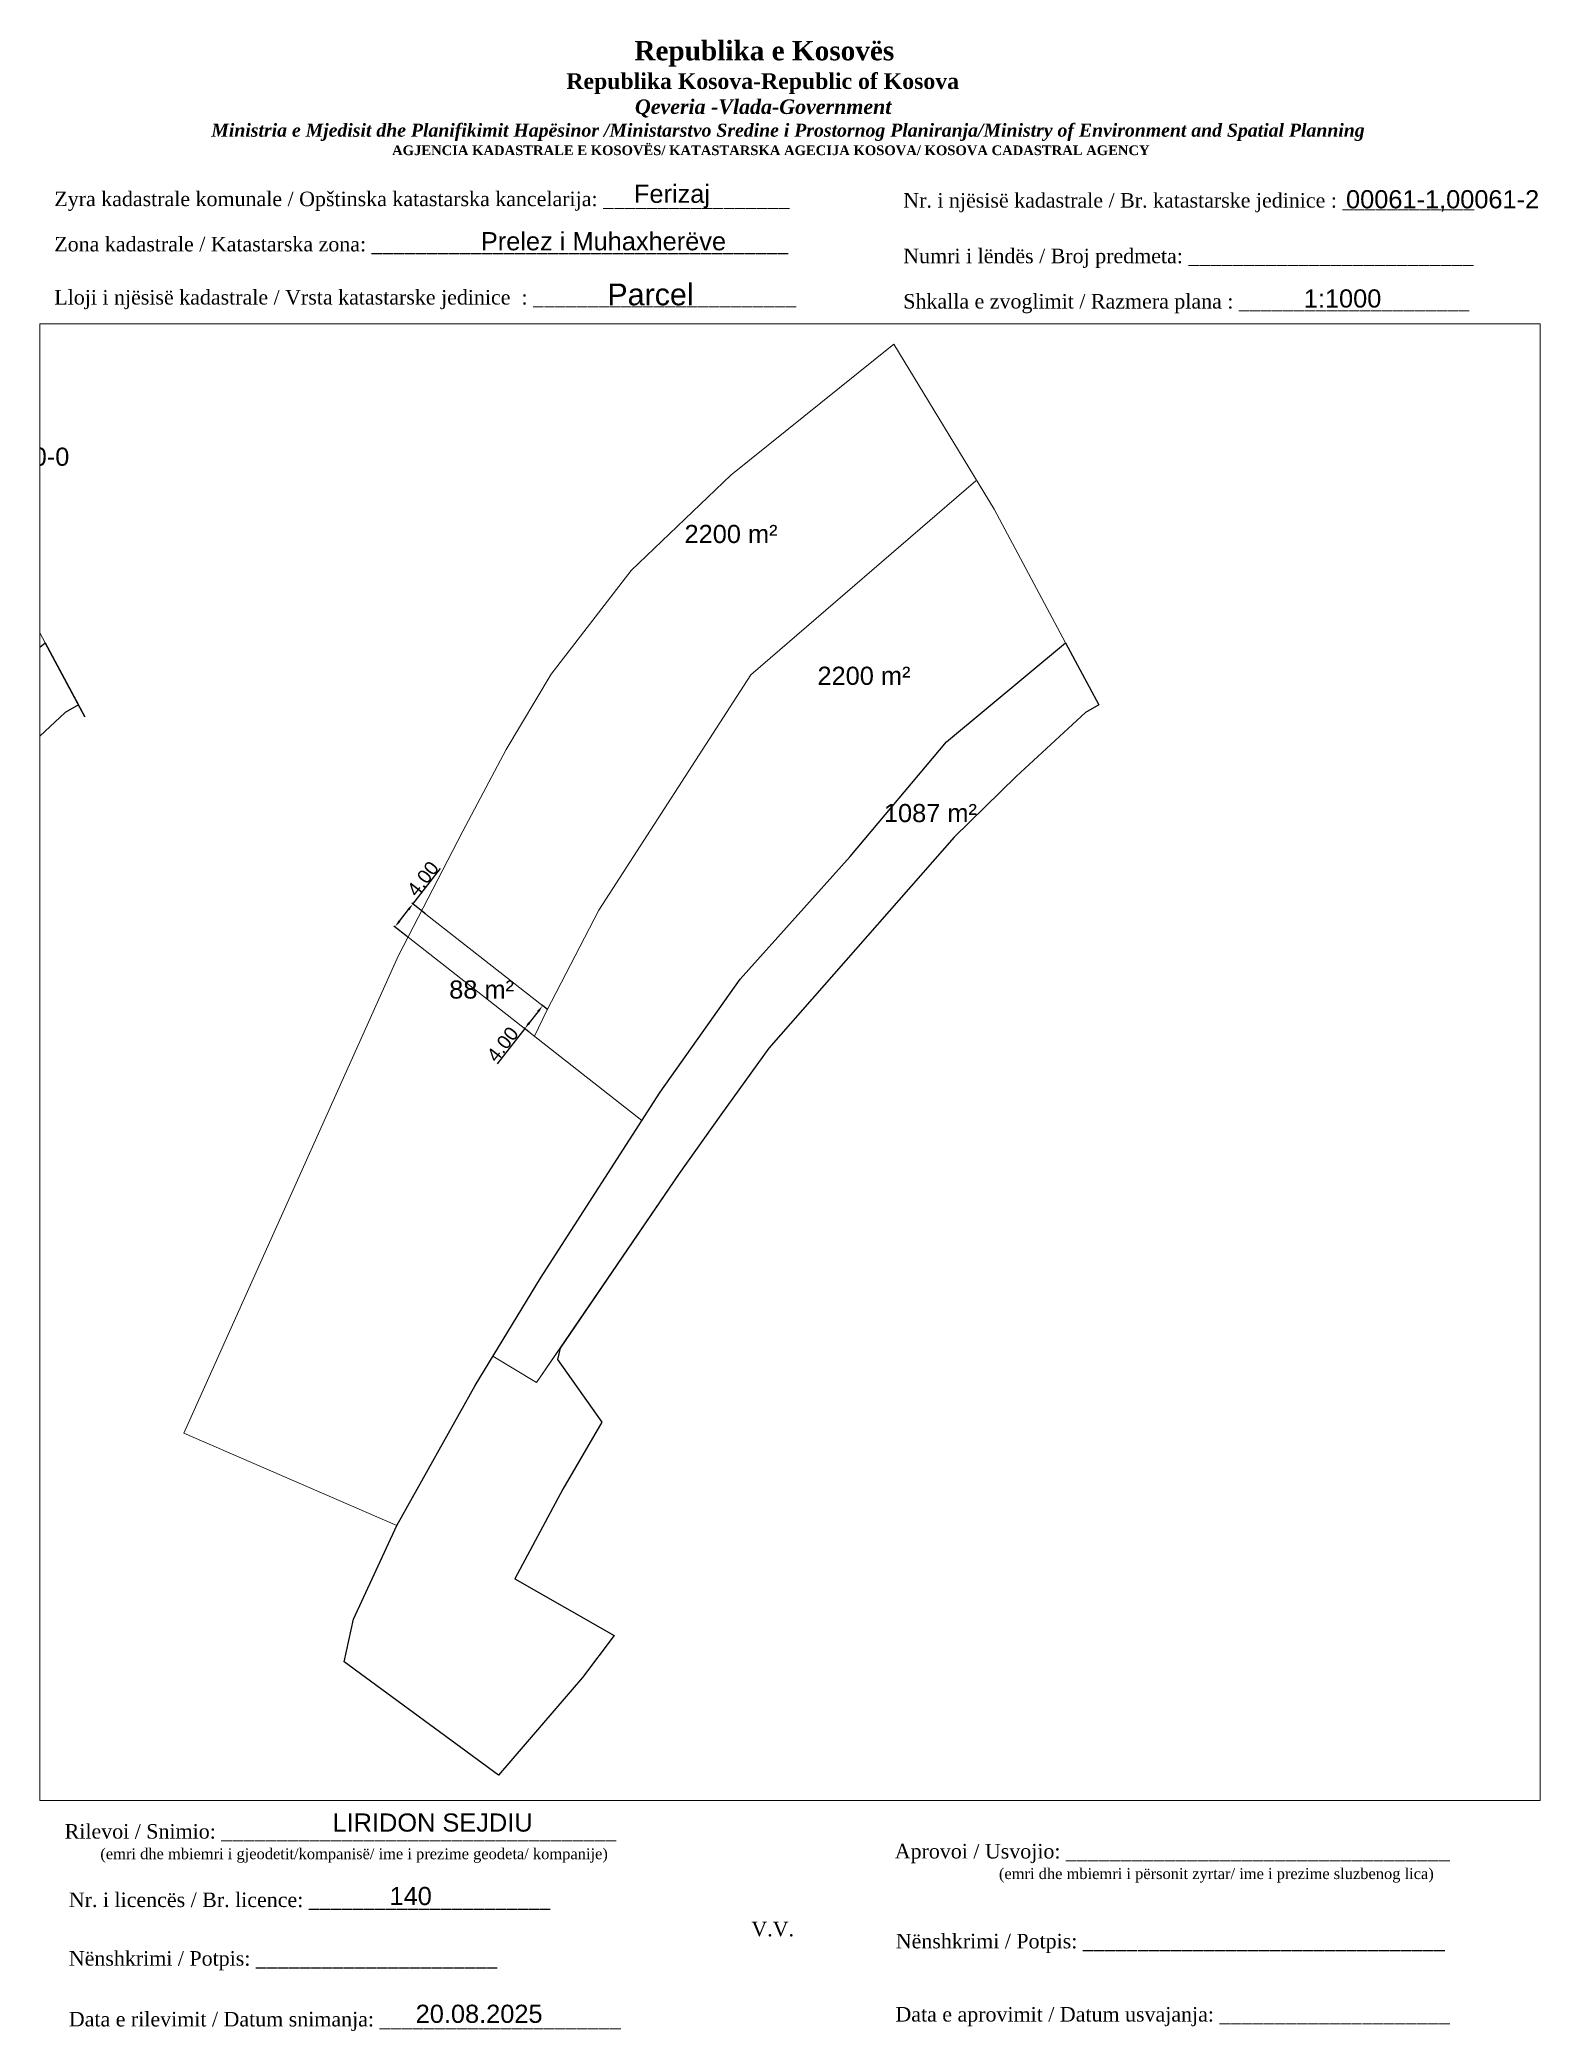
# Paper-space layout 'Manuali' of a CAD drawing. Header units: metres, sheet in millimetres. Extents: x 1 to 208, y 2 to 276.
# The model-space entities are those that its viewports show. They can reach past a viewport. Long polylines and large blocks are cut down to what shows.
import ezdxf

# ---------------------------------------------------------------- set-up
doc = ezdxf.new("R2010")
doc.units = ezdxf.units.M
doc.header["$PDMODE"] = 32
doc.header["$PDSIZE"] = 0.75
doc.layers.get('0').update_dxf_attribs({"lineweight": 0})
for name, color, linetype, lineweight in [('Korniza e jashtme', 7, 'Continuous', 0), ('Ndarjet', 1, 'Continuous', 0), ('Nr-Ri', 1, 'Continuous', 0), ('ParcReNet_12', 1, 'Continuous', 0)]:
    doc.layers.add(name, color=color, linetype=linetype, lineweight=lineweight)
doc.layers.add('Nr e parcelave fqinje', color=8, linetype='Continuous')
doc.layers.add('Parcelat fqinje1', color=8, linetype='Continuous')
doc.styles.get("Standard").update_dxf_attribs({"font": 'arial.ttf'})
doc.dimstyles.get("Standard").update_dxf_attribs({"dimtxt": 1.9, "dimasz": 1, "dimexe": 0.18, "dimexo": 0.0625, "dimgap": 0.09, "dimtad": 1, "dimzin": 0, "dimdsep": 46, "dimtxsty": 'Standard', "dimcen": 0, "dimadec": 0, "dimazin": 0, "dimtfac": 1, "dimtofl": 0, "dimtmove": 0, "dimatfit": 3, "dimfxl": 1, "dimtolj": 1, "dimtzin": 0, "dimarcsym": 0})

# ---------------------------------------------------------------- blocks, each defined once
blk = doc.blocks.new('*D37')
at = {"layer": 'Defpoints', "color": 0, "transparency": 16777216}
for p in [(7513953.45, 4699751.24), (7513955.25, 4699749.83), (7513952.78, 4699746.68)]:
    blk.add_point(p, dxfattribs=at)
at = {"layer": 'Ndarjet', "color": 0, "lineweight": -2, "transparency": 16777216}
for p, q in [((7513953.45, 4699751.24), (7513957.26, 4699756.11)), ((7513951.6, 4699748.88), (7513952.83, 4699750.46)), ((7513955.2, 4699749.87), (7513953.31, 4699751.35)), ((7513952.73, 4699746.72), (7513950.84, 4699748.2))]:
    blk.add_line(p, q, dxfattribs=at)
at = {"layer": 'Ndarjet', "color": 0, "transparency": 16777216}
for points in [[(7513952.7, 4699750.56), (7513952.96, 4699750.35), (7513953.45, 4699751.24)], [(7513951.47, 4699748.98), (7513951.73, 4699748.78), (7513950.98, 4699748.09)]]:
    blk.add_solid(points, dxfattribs=at)
at = {"layer": 'Ndarjet', "color": 0, "transparency": 16777216, "insert": (7513954.83, 4699754.72), "char_height": 1.9, "attachment_point": 5, "rotation": 51.9264}
blk.add_mtext('\\A1;4.00', dxfattribs=at)
blk = doc.blocks.new('*D38')
at = {"layer": 'Defpoints', "color": 0, "transparency": 16777216}
for p in [(7513971.98, 4699736.72), (7513968.86, 4699734.09), (7513969.52, 4699733.57)]:
    blk.add_point(p, dxfattribs=at)
at = {"layer": 'Ndarjet', "color": 0, "lineweight": -2, "transparency": 16777216}
for p, q in [((7513970.71, 4699736.45), (7513969.47, 4699734.88)), ((7513971.93, 4699736.76), (7513971.18, 4699737.35)), ((7513968.86, 4699734.09), (7513965.04, 4699729.22)), ((7513969.47, 4699733.61), (7513968.72, 4699734.2))]:
    blk.add_line(p, q, dxfattribs=at)
at = {"layer": 'Ndarjet', "color": 0, "transparency": 16777216}
for points in [[(7513970.58, 4699736.55), (7513970.84, 4699736.35), (7513971.32, 4699737.24)], [(7513969.34, 4699734.98), (7513969.61, 4699734.77), (7513968.86, 4699734.09)]]:
    blk.add_solid(points, dxfattribs=at)
at = {"layer": 'Ndarjet', "color": 0, "transparency": 16777216, "insert": (7513965.81, 4699731.92), "char_height": 1.9, "attachment_point": 5, "rotation": 51.9264}
blk.add_mtext('\\A1;4.00', dxfattribs=at)

msp = doc.modelspace()

# ---------------------------------------------------------------- linework, layer by layer
at = {"layer": 'Ndarjet', "flags": 128}
for points in [[(7513970.189, 4699733.043), (7513971.905, 4699736.575), (7513979.075, 4699750.402), (7514000.003, 4699782.814), (7514030.968, 4699809.529)], [(7513954.655, 4699750.297), (7513971.982, 4699736.724)], [(7513984.999, 4699721.445), (7513952.781, 4699746.684)], [(7513990.123, 4699714.12), (7513970.475, 4699685.33)], [(7513970.475, 4699685.33), (7513964.484, 4699688.975)]]:
    msp.add_lwpolyline(points, dxfattribs=at)
for points in [[(7513887.5, 4699760.46), (7513896.04, 4699768.79), (7513905.58, 4699777.6), (7513907.397, 4699778.648), (7513902.799, 4699787.2), (7513886.414, 4699773.578), (7513873.174, 4699757.789), (7513857.993, 4699740.91), (7513846.963, 4699725.311), (7513830.482, 4699699.693), (7513823.96, 4699688.975), (7513829.951, 4699685.33), (7513849.6, 4699714.12), (7513855.32, 4699722.22), (7513861.96, 4699731.38)], [(7514028.023, 4699760.46), (7514036.563, 4699768.79), (7514046.103, 4699777.6), (7514047.92, 4699778.648), (7514043.322, 4699787.2), (7514026.937, 4699773.578), (7514013.697, 4699757.789), (7513998.516, 4699740.91), (7513987.486, 4699725.311), (7513971.005, 4699699.693), (7513964.484, 4699688.975), (7513970.475, 4699685.33), (7513990.123, 4699714.12), (7513995.843, 4699722.22), (7514002.483, 4699731.38)], [(7513979.463, 4699679.86), (7513973.363, 4699688.53), (7513973.723, 4699690.09), (7513970.475, 4699685.33), (7513964.484, 4699688.975), (7513962.024, 4699684.934), (7513951.257, 4699665.643), (7513945.253, 4699652.725), (7513944.003, 4699646.885), (7513965.242, 4699631.253), (7513976.793, 4699644.734), (7513981.194, 4699650.494), (7513981.193, 4699650.5), (7513967.483, 4699658.3), (7513974.103, 4699670.65)]]:
    msp.add_lwpolyline(points, close=True, dxfattribs=at)
at = {"layer": 'Parcelat fqinje1', "flags": 128}
for points in [[(7513886.414, 4699773.578), (7513902.799, 4699787.2), (7513907.397, 4699778.648), (7513905.58, 4699777.6), (7513896.04, 4699768.79)], [(7514026.937, 4699773.578), (7514043.322, 4699787.2), (7514047.92, 4699778.648), (7514046.103, 4699777.6), (7514036.563, 4699768.79), (7514028.023, 4699760.46), (7514002.483, 4699731.38), (7513995.843, 4699722.22), (7513990.123, 4699714.12), (7513973.723, 4699690.09), (7513973.363, 4699688.53), (7513979.463, 4699679.86), (7513974.103, 4699670.65), (7513967.483, 4699658.3), (7513981.193, 4699650.5), (7513981.194, 4699650.494), (7513976.793, 4699644.734), (7513965.242, 4699631.253), (7513944.003, 4699646.885), (7513945.253, 4699652.725), (7513951.257, 4699665.643), (7513962.024, 4699684.934), (7513971.005, 4699699.693), (7513987.486, 4699725.311), (7513998.516, 4699740.91), (7514013.697, 4699757.789), (7514026.937, 4699773.578)]]:
    msp.add_lwpolyline(points, dxfattribs=at)
at = {"layer": 'Parcelat fqinje1', "linetype": 'Continuous'}
for points in [[(7513902.799, 4699787.2), (7513908.264, 4699777.037)], [(7513908.264, 4699777.037), (7513902.799, 4699787.2)]]:
    msp.add_lwpolyline(points, dxfattribs=at)
at = {"layer": 'ParcReNet_12', "color": 0, "flags": 128}
for points in [[(7513879.156, 4699828.357), (7513892.991, 4699805.605), (7513902.799, 4699787.2), (7513886.414, 4699773.578), (7513873.174, 4699757.789), (7513857.993, 4699740.91), (7513846.963, 4699725.311), (7513830.482, 4699699.693), (7513821.501, 4699684.934), (7513810.734, 4699665.643), (7513781.361, 4699678.356), (7513810.883, 4699744.033), (7513819.823, 4699761.272), (7513825.784, 4699772.531), (7513831.964, 4699782.911), (7513842.995, 4699797.16), (7513856.715, 4699810.309), (7513879.156, 4699828.357)], [(7514019.679, 4699828.357), (7514033.514, 4699805.605), (7514043.322, 4699787.2), (7514026.937, 4699773.578), (7514013.697, 4699757.789), (7513998.516, 4699740.91), (7513987.486, 4699725.311), (7513971.005, 4699699.693), (7513962.024, 4699684.934), (7513951.257, 4699665.643), (7513921.884, 4699678.356), (7513951.406, 4699744.033), (7513960.346, 4699761.272), (7513966.307, 4699772.531), (7513972.487, 4699782.911), (7513983.518, 4699797.16), (7513997.238, 4699810.309), (7514019.679, 4699828.357)]]:
    msp.add_lwpolyline(points, dxfattribs=at)

# ---------------------------------------------------------------- texts
at = {"layer": 'Nr e parcelave fqinje'}
msp.add_text('00520-0', height=2.5, dxfattribs=at).set_placement((7513893.319, 4699811.593))
at = {"layer": 'Nr-Ri'}
for s, p in [('2200 m²', (7513990.864, 4699800.951)), ('2200 m²', (7514009.175, 4699781.422)), ('1087 m²', (7514018.327, 4699762.515)), ('88 m²', (7513958.455, 4699738.212))]:
    msp.add_text(s, height=2.5, dxfattribs=at).set_placement(p)

# ---------------------------------------------------------------- dimensions: what is measured, and where the dimension line sits
at = {"layer": 'Ndarjet'}
for p1, p2, distance, picture, middle in [((7513952.781, 4699746.684), (7513955.248, 4699749.833), 2.287, '*D37', (7513954.828, 4699754.725)), ((7513971.982, 4699736.724), (7513969.515, 4699733.575), -0.835, '*D38', (7513965.808, 4699731.915))]:
    dim = msp.add_aligned_dim(p1=p1, p2=p2, distance=distance, dimstyle='Standard', dxfattribs=at)
    dim.commit()
    dim.dimension.update_dxf_attribs({"geometry": picture, "text_midpoint": middle})

psp = doc.layouts.new('Manuali')

# ---------------------------------------------------------------- texts
for s, p in [('00061-1,00061-2', (180.89, 252.84)), ('Prelez i Muhaxherëve', (61.73, 247.06)), ('LIRIDON SEJDIU ', (41.3, 29.28)), ('140', (49.15, 19.16)), ('20.08.2025', (52.75, 2.94))]:
    psp.add_text(s, height=2.5).set_placement(p)
for s, insert, char_height, width, attachment_point in [('\\pi77.297;{\\fBook Antiqua|b1|i0|c0|p18;\\H1.333x;Republika e Kosovës\\fTimes New Roman|b1|i0|c0|p18;\\P\\pi67.927;\\fBook Antiqua|b1|i0|c0|p18;\\H0.8125x;Republika Kosova-Republic of Kosova\\fTimes New Roman|b1|i0|c0|p18;\\P\\pi77.378;\\fBook Antiqua|b1|i1|c0|p18;\\H0.9233x;Qeveria -Vlada-Government \\P\\pi13.032,l6,t23.033;\\fTimes New Roman|b1|i1|c0|p18;\\H0.9x;Ministria e Mjedisit dhe Planifikimit Hapësinor /Ministarstvo Sredine i Prostornog Planiranja/Ministry of Environment and Spatial Planning\\P\\pi43.931,l0,tz;\\fBook Antiqua|b1|i0|c0|p18;\\H0.7406x;AGJENCIA KADASTRALE E KOSOVËS/ KATASTARSKA AGECIJA KOSOVA/ KOSOVA CADASTRAL AGENCY}', (5.57, 275.89), 2, 191.8237, 1), ('{\\fTimes New Roman|b0|i0|c0|p18;Zyra kadastrale komunale / Opštinska katastarska kancelarija: _________________}', (2.98, 255.14), 2, 100.6873, 1), ('Ferizaj', (88.05, 254.47), 2.5, 9.9735, 5), ('{\\fTimes New Roman|b0|i0|c0|p18;Nr. i njësisë kadastrale / Br. katastarske jedinice : ____________}', (119.91, 254.94), 2, 79.9484, 1), ('{\\fTimes New Roman|b0|i0|c0|p18;Zona kadastrale / Katastarska zona: ______________________________________}', (2.98, 248.91), 2, 100.6873, 1), ('{\\fTimes New Roman|b0|i0|c0|p18;Numri i lëndës / Broj predmeta: __________________________}', (119.91, 247.28), 2, 79.9484, 1), ('{\\fTimes New Roman|b0|i0|c0|p18;Lloji i njësisë kadastrale / Vrsta katastarske jedinice  : ________________________}', (2.98, 241.59), 2, 100.6873, 1), ('{\\fArial|b0|i0|c0|p34;Parcel}', (85.09, 240.96), 3, 11.2939, 5), ('1:1000', (180.41, 240.41), 2.5, 10.1784, 5), ('{\\fTimes New Roman|b0|i0|c0|p18;Shkalla e zvoglimit / Razmera plana : _____________________}', (119.91, 241.04), 2, 79.9484, 1), ('{\\fTimes New Roman|b0|i0|c0|p18;Rilevoi / Snimio: ____________________________________\\P     \\H0.75x;(emri dhe mbiemri i gjeodetit/kompanisë/ ime i prezime geodeta/ kompanije)}', (42.38, 27.65), 2, 74.7958, 5), ('{\\fTimes New Roman|b0|i0|c0|p18; Aprovoi / Usvojio: ___________________________________\\P                    \\H0.75x;(emri dhe mbiemri i përsonit zyrtar/ ime i prezime sluzbenog lica)}', (117.98, 27.58), 2, 83.344, 1), ('{\\fTimes New Roman|b0|i0|c0|p18;Nr. i licencës / Br. licence: ______________________\\P                                }', (4.98, 20.89), 2, 83.344, 1), ('{\\fTimes New Roman|b0|i0|c0|p18;V.V.                                 }', (101.92, 15.84), 2, 5.7076, 5), ('{\\fTimes New Roman|b0|i0|c0|p18; Nënshkrimi / Potpis: _________________________________}', (118.12, 15.2), 2, 83.344, 1), ('{\\fTimes New Roman|b0|i0|c0|p18;Nënshkrimi / Potpis: ______________________\\P                                 }', (4.98, 12.82), 2, 83.344, 1), ('{\\fTimes New Roman|b0|i0|c0|p18;Data e rilevimit / Datum snimanja: ______________________\\P                                 }', (4.98, 4.45), 2, 83.344, 1), ('{\\fTimes New Roman|b0|i0|c0|p18; Data e aprovimit / Datum usvajanja: _____________________}', (118.07, 5.12), 2, 83.344, 1)]:
    psp.add_mtext(s, dxfattribs=dict(insert=insert, char_height=char_height, width=width, attachment_point=attachment_point))

# ---------------------------------------------------------------- viewports
at = {"layer": 'Korniza e jashtme', "view_target_point": (370776.427, 310629.57)}
psp.add_viewport(center=(104.31, 135.25), size=(206.65, 203.4046), view_center_point=(7143228.968, 4389099.889), view_height=203.40457, dxfattribs=at)

doc.saveas('drawing.dxf')
